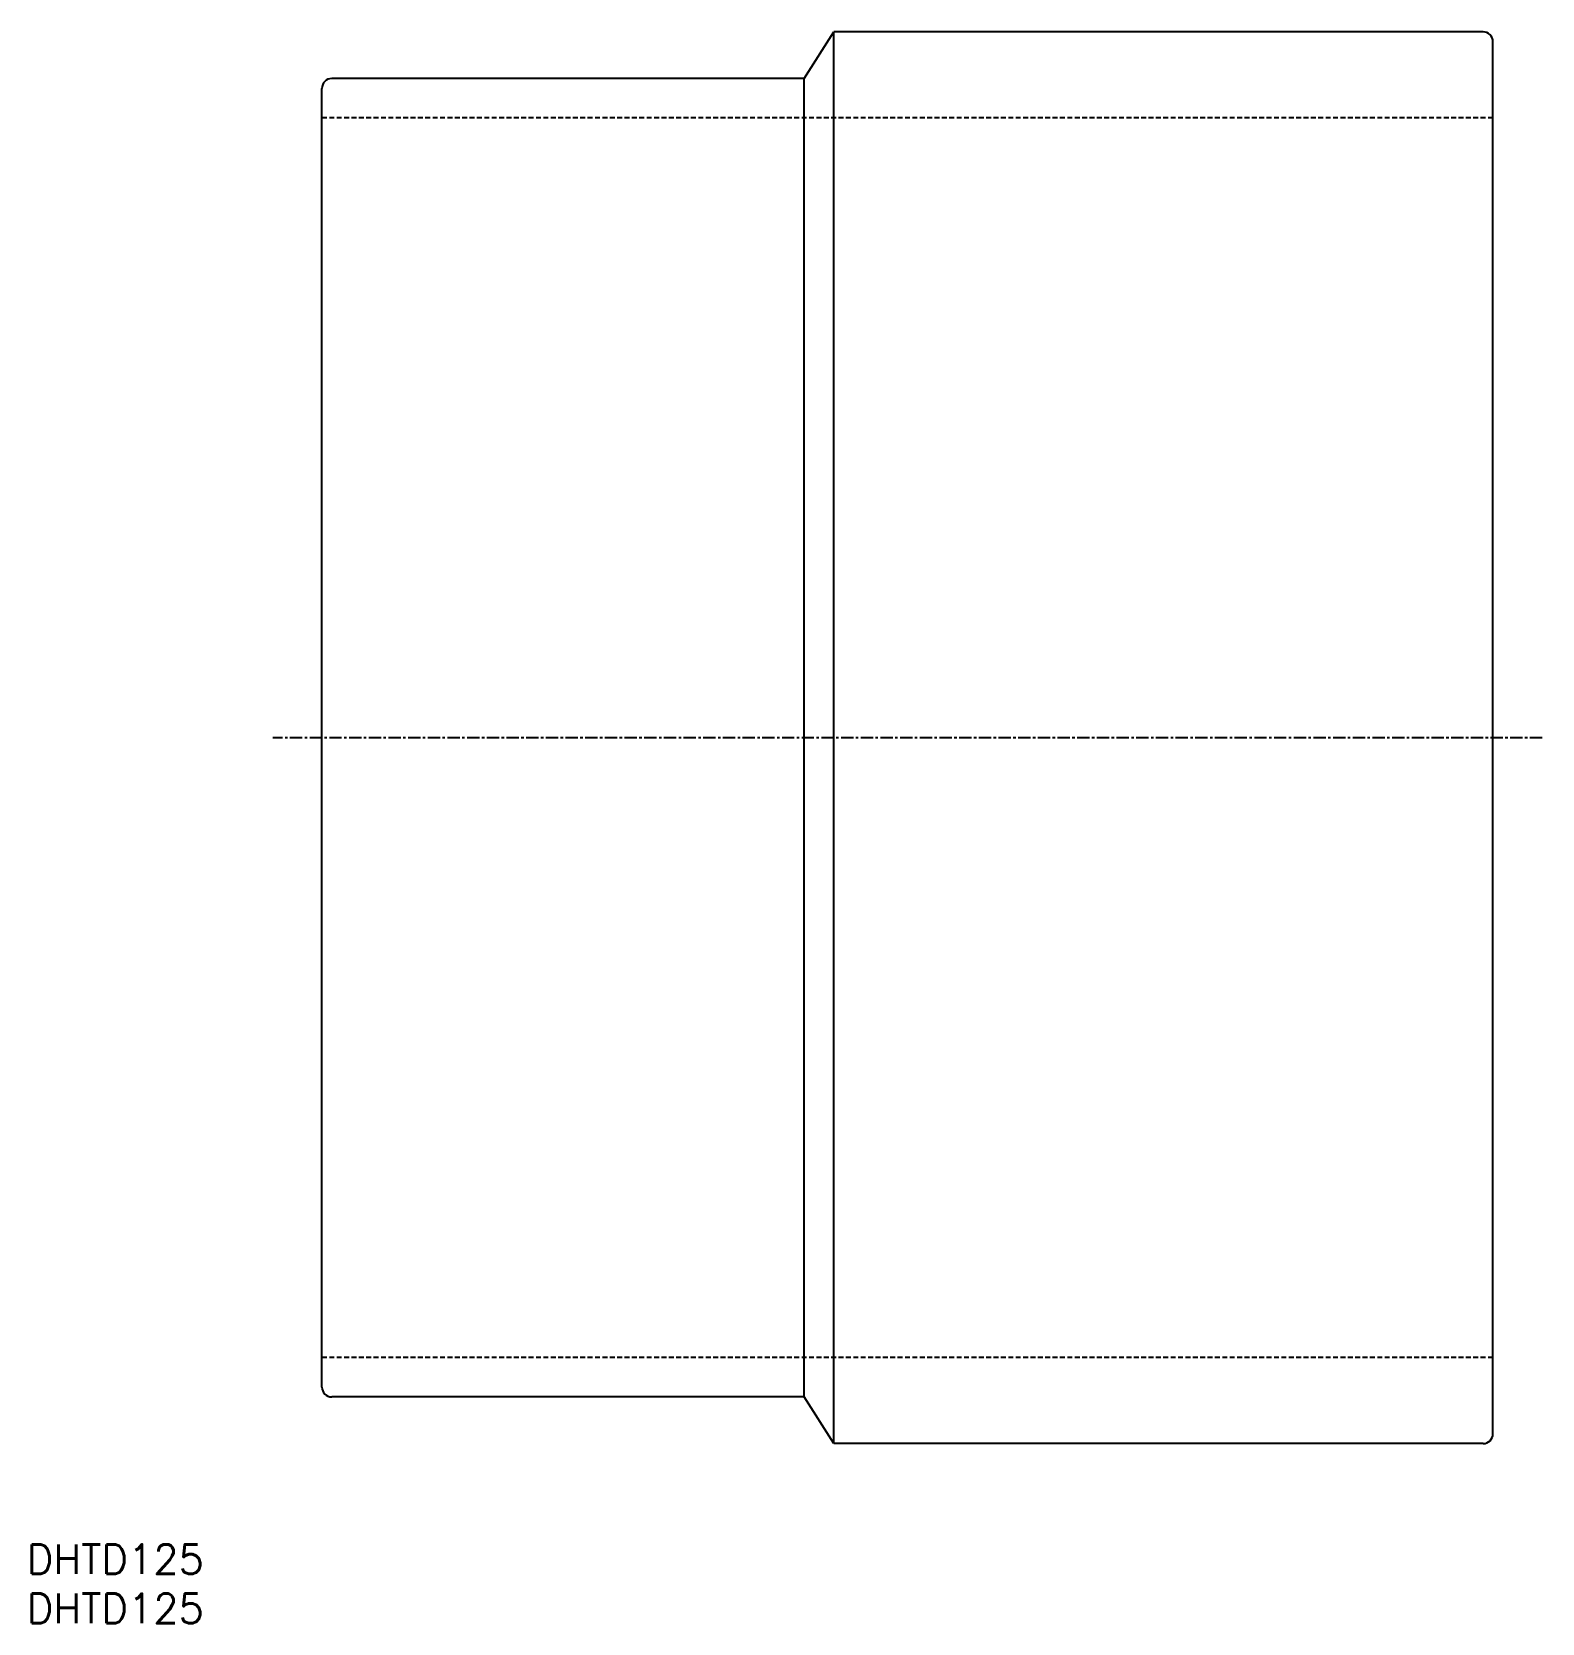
# Model space of a CAD drawing. Extents: x 1 to 154, y 0 to 162.
import ezdxf

# ---------------------------------------------------------------- set-up
doc = ezdxf.new("R2010")
doc.units = 0
doc.linetypes.add('CENTER', pattern=[2, 1.25, -0.25, 0.25, -0.25])
doc.linetypes.add('DASHED', pattern=[0.75, 0.5, -0.25])
doc.layers.get('0').update_dxf_attribs({"linetype": 'CONTINUOUS'})
doc.layers.add('CENTER', color=1, linetype='CENTER')
doc.styles.get("Standard").update_dxf_attribs({"font": 'txt.shx'})

# ---------------------------------------------------------------- blocks, each defined once
blk = doc.blocks.new('*U5')
at = {"color": 7, "linetype": 'CONTINUOUS'}
blk.add_text('DHTD125', height=3, dxfattribs=at).set_placement((0, 0))
blk = doc.blocks.new('*U6')
at = {"color": 7, "linetype": 'CONTINUOUS'}
blk.add_text('DHTD125', height=3, dxfattribs=at).set_placement((0, 5))

msp = doc.modelspace()

# ---------------------------------------------------------------- linework, layer by layer
at = {"color": 7, "linetype": 'CONTINUOUS'}
for p, q in [((79, 157), (82, 161.75)), ((148, 161.75), (82, 161.75)), ((82, 18.25), (82, 161.75)), ((149, 19.25), (149, 160.75)), ((79, 157), (31, 157)), ((79, 23), (79, 157)), ((30, 24), (30, 156)), ((79, 23), (31, 23)), ((82, 18.25), (79, 23)), ((148, 18.25), (82, 18.25))]:
    msp.add_line(p, q, dxfattribs=at)
at = {"color": 3, "linetype": 'DASHED'}
for p, q in [((149, 153), (30, 153)), ((149, 27), (30, 27))]:
    msp.add_line(p, q, dxfattribs=at)
at = {"color": 7, "linetype": 'CONTINUOUS'}
for centre, start, end in [((148, 160.75), 0, 90), ((31, 156), 90, 180), ((31, 24), 180, 270), ((148, 19.25), 270, 0)]:
    msp.add_arc(centre, 1, start, end, dxfattribs=at)
at = {"layer": 'CENTER', "color": 1, "linetype": 'CENTER'}
msp.add_line((154, 90), (25, 90), dxfattribs=at)

# ---------------------------------------------------------------- block references
at = {"color": 7, "linetype": 'CONTINUOUS'}
for name in ['*U6', '*U5']:
    msp.add_blockref(name, (0, 0), dxfattribs=at)

doc.saveas('drawing.dxf')
